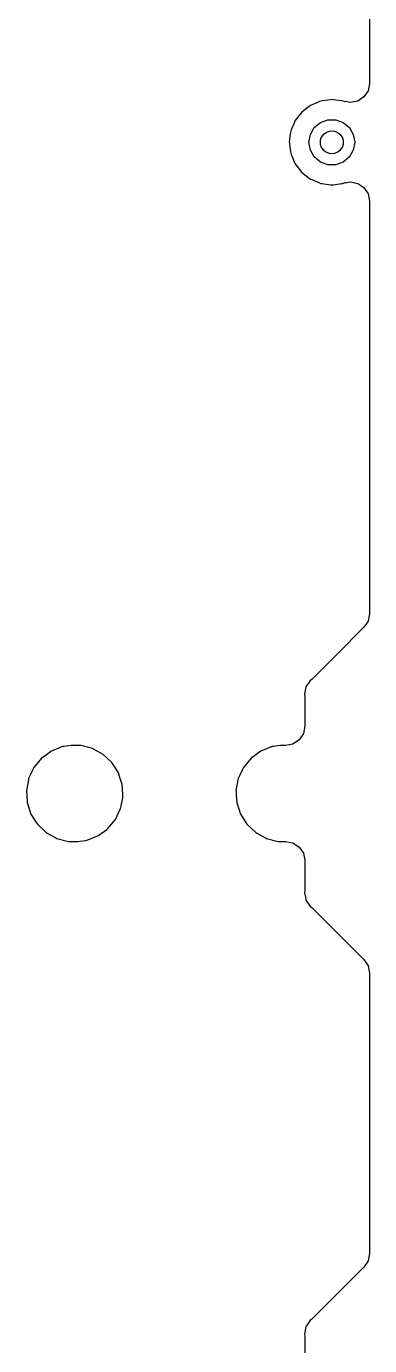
# Model space of a CAD drawing. Extents: x 0.99 to 4.24, y -7.27 to -4.02.
# Drawn here: x 3.868 to 4.045, y -5.266 to -4.584 of the extents above; entities that cross this region are included whole.
import ezdxf

# ---------------------------------------------------------------- set-up
doc = ezdxf.new("R2010")
doc.units = 0
doc.header["$MEASUREMENT"] = 0
doc.layers.add('BLACK', color=7, linetype='CONTINUOUS')

msp = doc.modelspace()

# ---------------------------------------------------------------- linework, layer by layer
at = {"layer": 'BLACK', "linetype": 'CONTINUOUS'}
for p, q in [((4.0451, -4.33268), (4.0451, -4.61324)), ((4.0451, -4.61324), (4.04434, -4.61706)), ((4.01783, -4.62329), (4.01458, -4.62463)), ((4.01929, -4.62268), (4.01783, -4.62329)), ((4.01989, -4.62243), (4.01929, -4.62268)), ((4.01929, -4.62268), (4.01929, -4.62268)), ((4.02054, -4.62235), (4.01989, -4.62243)), ((4.02494, -4.62177), (4.02054, -4.62235)), ((4.02054, -4.62235), (4.02054, -4.62235)), ((4.02559, -4.62168), (4.02494, -4.62177)), ((4.02624, -4.62177), (4.02559, -4.62168)), ((4.03064, -4.62235), (4.02624, -4.62177)), ((4.03129, -4.62243), (4.03064, -4.62235)), ((4.03064, -4.62235), (4.03064, -4.62235)), ((4.03189, -4.62268), (4.03129, -4.62243)), ((4.03252, -4.62285), (4.03189, -4.62268)), ((4.03257, -4.62269), (4.03252, -4.62285)), ((4.03514, -4.62321), (4.03257, -4.62269)), ((4.03895, -4.62245), (4.03514, -4.62321)), ((4.04218, -4.62029), (4.03895, -4.62245)), ((4.04434, -4.61706), (4.04218, -4.62029)), ((4.01002, -4.62813), (4.00652, -4.63269)), ((4.01075, -4.62757), (4.01002, -4.62813)), ((4.01187, -4.62671), (4.01075, -4.62757)), ((4.01458, -4.62463), (4.01187, -4.62671)), ((4.00464, -4.63722), (4.00432, -4.638)), ((4.00605, -4.63382), (4.00464, -4.63722)), ((4.00652, -4.63269), (4.00605, -4.63382)), ((4.01449, -4.63966), (4.01654, -4.63611)), ((4.01654, -4.63611), (4.01969, -4.63347)), ((4.01969, -4.63347), (4.02354, -4.63207)), ((4.02354, -4.63207), (4.02764, -4.63207)), ((4.02764, -4.63207), (4.0315, -4.63347)), ((4.0315, -4.63347), (4.03464, -4.63611)), ((4.03464, -4.63611), (4.03669, -4.63966)), ((4.00396, -4.64072), (4.00357, -4.6437)), ((4.00357, -4.6437), (4.00366, -4.64435)), ((4.00424, -4.63865), (4.00396, -4.64072)), ((4.00432, -4.638), (4.00424, -4.63865)), ((4.00424, -4.63865), (4.00424, -4.63865)), ((4.01378, -4.6437), (4.01449, -4.63966)), ((4.01449, -4.64774), (4.01378, -4.6437)), ((4.03669, -4.63966), (4.0374, -4.6437)), ((4.0374, -4.6437), (4.03669, -4.64774)), ((4.00366, -4.64435), (4.00391, -4.64628)), ((4.00391, -4.64628), (4.00432, -4.6494)), ((4.00432, -4.6494), (4.00457, -4.65)), ((4.00457, -4.65), (4.00457, -4.65)), ((4.00457, -4.65), (4.00485, -4.65068)), ((4.00485, -4.65068), (4.00652, -4.65471)), ((4.01654, -4.65129), (4.01449, -4.64774)), ((4.03669, -4.64774), (4.03464, -4.65129)), ((4.00652, -4.65471), (4.01002, -4.65927)), ((4.01969, -4.65393), (4.01654, -4.65129)), ((4.02354, -4.65533), (4.01969, -4.65393)), ((4.02764, -4.65533), (4.02354, -4.65533)), ((4.0315, -4.65393), (4.02764, -4.65533)), ((4.03464, -4.65129), (4.0315, -4.65393)), ((4.01002, -4.65927), (4.01458, -4.66277)), ((4.01458, -4.66277), (4.01518, -4.66302)), ((4.01518, -4.66302), (4.01929, -4.66472)), ((4.03257, -4.66471), (4.03513, -4.6642)), ((4.03513, -4.6642), (4.03895, -4.66495)), ((4.01929, -4.66472), (4.01929, -4.66472)), ((4.01929, -4.66472), (4.01989, -4.66497)), ((4.01989, -4.66497), (4.02054, -4.66505)), ((4.02054, -4.66505), (4.02054, -4.66505)), ((4.02054, -4.66505), (4.02494, -4.66563)), ((4.02494, -4.66563), (4.02559, -4.66572)), ((4.02559, -4.66572), (4.02624, -4.66563)), ((4.02624, -4.66563), (4.03064, -4.66505)), ((4.03064, -4.66505), (4.03129, -4.66497)), ((4.03064, -4.66505), (4.03064, -4.66505)), ((4.03129, -4.66497), (4.03189, -4.66472)), ((4.03189, -4.66472), (4.03252, -4.66455)), ((4.03252, -4.66455), (4.03257, -4.66471)), ((4.03895, -4.66495), (4.04218, -4.66711)), ((4.04218, -4.66711), (4.04434, -4.67034)), ((4.04434, -4.67034), (4.0451, -4.67416)), ((4.0451, -4.67416), (4.0451, -4.88739)), ((4.0451, -4.88739), (4.04434, -4.8912)), ((4.04218, -4.89444), (4.02838, -4.90824)), ((4.04434, -4.8912), (4.04218, -4.89444)), ((4.02838, -4.90824), (4.01596, -4.92066)), ((4.01387, -4.92275), (4.01287, -4.92424)), ((4.01443, -4.92191), (4.01387, -4.92275)), ((4.01387, -4.92275), (4.01387, -4.92275)), ((4.01387, -4.92275), (4.01387, -4.92275)), ((4.01525, -4.92137), (4.01443, -4.92191)), ((4.01592, -4.92069), (4.01525, -4.92137)), ((4.01596, -4.92066), (4.01592, -4.92069)), ((4.01167, -4.92796), (4.01144, -4.92913)), ((4.01144, -4.92913), (4.01163, -4.9301)), ((4.01163, -4.9301), (4.01163, -4.93105)), ((4.01222, -4.92522), (4.01167, -4.92796)), ((4.01265, -4.92458), (4.01222, -4.92522)), ((4.01287, -4.92424), (4.01265, -4.92458)), ((4.01163, -4.93105), (4.01163, -4.9311)), ((4.01163, -4.9311), (4.01163, -4.94557)), ((4.01088, -4.94938), (4.00872, -4.95261)), ((4.01163, -4.94557), (4.01088, -4.94938)), ((3.8865, -4.95612), (3.88068, -4.95842)), ((3.88713, -4.95604), (3.8865, -4.95612)), ((3.89085, -4.95557), (3.88713, -4.95604)), ((3.88713, -4.95604), (3.88713, -4.95604)), ((3.89116, -4.95553), (3.89085, -4.95557)), ((3.89585, -4.95553), (3.89116, -4.95553)), ((3.90191, -4.95709), (3.89585, -4.95553)), ((3.90246, -4.95739), (3.90191, -4.95709)), ((3.90633, -4.95952), (3.90246, -4.95739)), ((3.90246, -4.95739), (3.90246, -4.95739)), ((3.99477, -4.95612), (3.98895, -4.95842)), ((3.99539, -4.95604), (3.99477, -4.95612)), ((3.99911, -4.95557), (3.99539, -4.95604)), ((3.99539, -4.95604), (3.99539, -4.95604)), ((3.99943, -4.95553), (3.99911, -4.95557)), ((4.00167, -4.95553), (3.99943, -4.95553)), ((4.00548, -4.95477), (4.00167, -4.95553)), ((4.00872, -4.95261), (4.00548, -4.95477)), ((3.87562, -4.9621), (3.87162, -4.96693)), ((3.87742, -4.96079), (3.87562, -4.9621)), ((3.88018, -4.95879), (3.87742, -4.96079)), ((3.88068, -4.95842), (3.88018, -4.95879)), ((3.88018, -4.95879), (3.88018, -4.95879)), ((3.9074, -4.96011), (3.90633, -4.95952)), ((3.91196, -4.96439), (3.9074, -4.96011)), ((3.9123, -4.96492), (3.91196, -4.96439)), ((3.98388, -4.9621), (3.97989, -4.96693)), ((3.98569, -4.96079), (3.98388, -4.9621)), ((3.98844, -4.95879), (3.98569, -4.96079)), ((3.98895, -4.95842), (3.98844, -4.95879)), ((3.98844, -4.95879), (3.98844, -4.95879)), ((3.86977, -4.97087), (3.86896, -4.9726)), ((3.87102, -4.96822), (3.86977, -4.97087)), ((3.87162, -4.96693), (3.87102, -4.96822)), ((3.91479, -4.96885), (3.9123, -4.96492)), ((3.9123, -4.96492), (3.9123, -4.96492)), ((3.91532, -4.96968), (3.91479, -4.96885)), ((3.91595, -4.97162), (3.91532, -4.96968)), ((3.97804, -4.97087), (3.97723, -4.9726)), ((3.97928, -4.96822), (3.97804, -4.97087)), ((3.97989, -4.96693), (3.97928, -4.96822)), ((3.86794, -4.97793), (3.86779, -4.97875)), ((3.86884, -4.97321), (3.86794, -4.97793)), ((3.86896, -4.9726), (3.86884, -4.97321)), ((3.9168, -4.97422), (3.91595, -4.97162)), ((3.91725, -4.97563), (3.9168, -4.97422)), ((3.9174, -4.97789), (3.91725, -4.97563)), ((3.91759, -4.98098), (3.9174, -4.97789)), ((3.97621, -4.97793), (3.97605, -4.97875)), ((3.97711, -4.97321), (3.97621, -4.97793)), ((3.97723, -4.9726), (3.97711, -4.97321)), ((3.86779, -4.97875), (3.86782, -4.97937)), ((3.86782, -4.97937), (3.86794, -4.98126)), ((3.86782, -4.97937), (3.86782, -4.97937)), ((3.86794, -4.98126), (3.86818, -4.985)), ((3.86818, -4.985), (3.87011, -4.99095)), ((3.91672, -4.98675), (3.91753, -4.9825)), ((3.91753, -4.9825), (3.91765, -4.98188)), ((3.91753, -4.9825), (3.91753, -4.9825)), ((3.91765, -4.98188), (3.91759, -4.98098)), ((3.97605, -4.97875), (3.97609, -4.97937)), ((3.97609, -4.97937), (3.97609, -4.97937)), ((3.97609, -4.97937), (3.97621, -4.98126)), ((3.97621, -4.98126), (3.97645, -4.985)), ((3.97645, -4.985), (3.97838, -4.99095)), ((3.87011, -4.99095), (3.87045, -4.99148)), ((3.87045, -4.99148), (3.87288, -4.99532)), ((3.91381, -4.9937), (3.91647, -4.98803)), ((3.91647, -4.98803), (3.91672, -4.98675)), ((3.97838, -4.99095), (3.97872, -4.99148)), ((3.97872, -4.99148), (3.98115, -4.99532)), ((3.87288, -4.99532), (3.87347, -4.99624)), ((3.87347, -4.99624), (3.87803, -5.00052)), ((3.90931, -4.99889), (3.90982, -4.99852)), ((3.90982, -4.99852), (3.91381, -4.9937)), ((3.98115, -4.99532), (3.98174, -4.99624)), ((3.98174, -4.99624), (3.9863, -5.00052)), ((3.87803, -5.00052), (3.87858, -5.00083)), ((3.87858, -5.00083), (3.88297, -5.00324)), ((3.88297, -5.00324), (3.88297, -5.00324)), ((3.88297, -5.00324), (3.88352, -5.00354)), ((3.88352, -5.00354), (3.88959, -5.0051)), ((3.88959, -5.0051), (3.89428, -5.0051)), ((3.89428, -5.0051), (3.89551, -5.00494)), ((3.89551, -5.00494), (3.89831, -5.00459)), ((3.89831, -5.00459), (3.89893, -5.00451)), ((3.89831, -5.00459), (3.89831, -5.00459)), ((3.89893, -5.00451), (3.90475, -5.00221)), ((3.90475, -5.00221), (3.90526, -5.00184)), ((3.90526, -5.00184), (3.90931, -4.99889)), ((3.90526, -5.00184), (3.90526, -5.00184)), ((3.9863, -5.00052), (3.98685, -5.00083)), ((3.98685, -5.00083), (3.99124, -5.00324)), ((3.99124, -5.00324), (3.99124, -5.00324)), ((3.99124, -5.00324), (3.99179, -5.00354)), ((3.99179, -5.00354), (3.99785, -5.0051)), ((3.99785, -5.0051), (4.00167, -5.0051)), ((4.00167, -5.0051), (4.00548, -5.00586)), ((4.00548, -5.00586), (4.00872, -5.00802)), ((4.00872, -5.00802), (4.01088, -5.01125)), ((4.01088, -5.01125), (4.01163, -5.01506)), ((4.01163, -5.01506), (4.01163, -5.02953)), ((4.01163, -5.03053), (4.01144, -5.0315)), ((4.01144, -5.0315), (4.01163, -5.03246)), ((4.01163, -5.02953), (4.01163, -5.02958)), ((4.01163, -5.02958), (4.01163, -5.03053)), ((4.01163, -5.03246), (4.01194, -5.034)), ((4.01194, -5.034), (4.01222, -5.03541)), ((4.01222, -5.03541), (4.01387, -5.03788)), ((4.01387, -5.03788), (4.01387, -5.03788)), ((4.01387, -5.03788), (4.01443, -5.03872)), ((4.01443, -5.03872), (4.01525, -5.03926)), ((4.01525, -5.03926), (4.01592, -5.03994)), ((4.01592, -5.03994), (4.01596, -5.03997)), ((4.01596, -5.03997), (4.02935, -5.05337)), ((4.02935, -5.05337), (4.04218, -5.06619)), ((4.04218, -5.06619), (4.04434, -5.06942)), ((4.04434, -5.06942), (4.0451, -5.07324)), ((4.0451, -5.07324), (4.0451, -5.2181)), ((4.04434, -5.22191), (4.04218, -5.22515)), ((4.0451, -5.2181), (4.04434, -5.22191)), ((4.04218, -5.22515), (4.01596, -5.25137)), ((4.01202, -5.2569), (4.01183, -5.25787)), ((4.01222, -5.25593), (4.01202, -5.2569)), ((4.01202, -5.2569), (4.01202, -5.2569)), ((4.01245, -5.25559), (4.01222, -5.25593)), ((4.01387, -5.25346), (4.01245, -5.25559)), ((4.01443, -5.25262), (4.01387, -5.25346)), ((4.01387, -5.25346), (4.01387, -5.25346)), ((4.01525, -5.25207), (4.01443, -5.25262)), ((4.01592, -5.2514), (4.01525, -5.25207)), ((4.01596, -5.25137), (4.01592, -5.2514)), ((4.01183, -5.25788), (4.01144, -5.25984)), ((4.01144, -5.25984), (4.01163, -5.2608)), ((4.01163, -5.2608), (4.01163, -5.26176)), ((4.01163, -5.26176), (4.01163, -5.26181)), ((4.01163, -5.26181), (4.01163, -5.27628)), ((4.01183, -5.25787), (4.01183, -5.25788))]:
    msp.add_line(p, q, dxfattribs=at)
at = {"layer": 'BLACK'}
msp.add_circle((4.02559, -4.6437), 0.00591, dxfattribs=at)

doc.saveas('drawing.dxf')
